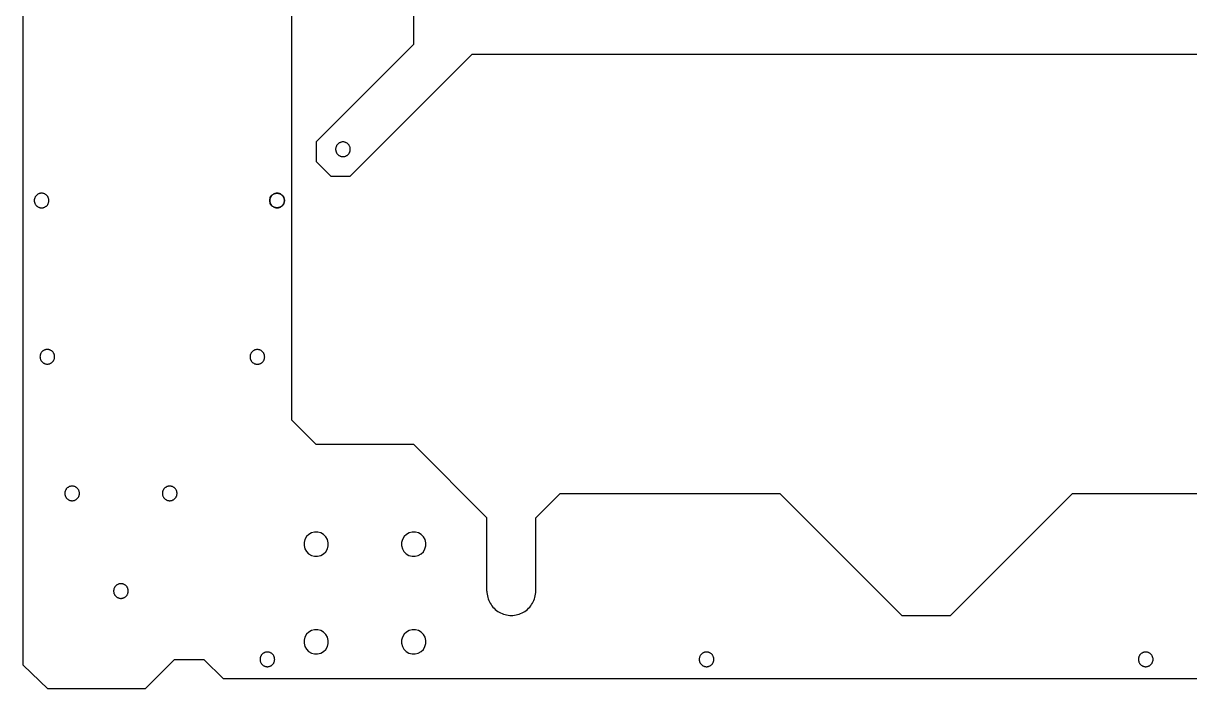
# Model space of a CAD drawing. Extents: x -207 to 207, y -207 to 207.
# Drawn here: x -206.8 to 60.4, y -206.8 to -54.4 of the extents above; entities that cross this region are included whole.
import ezdxf

# ---------------------------------------------------------------- set-up
doc = ezdxf.new("R2010")
doc.units = 0
doc.layers.get('0').update_dxf_attribs({"linetype": 'CONTINUOUS'})

msp = doc.modelspace()

# ---------------------------------------------------------------- linework, layer by layer
for p, q in [((-206.82, -201.44), (-206.82, 201.23)), ((-145.33, -145.33), (-145.33, 156.51)), ((-117.38, -59.25), (-117.38, -36.89)), ((-139.74, -81.61), (-117.38, -59.25)), ((-131.92, -89.43), (-103.97, -61.49)), ((-103.97, -61.49), (70.43, -61.49)), ((-139.74, -81.61), (-139.74, -86.08)), ((-135.18, -82.75), (-135.21, -82.85)), ((-135.14, -82.64), (-135.18, -82.75)), ((-135.1, -82.54), (-135.14, -82.64)), ((-135.05, -82.45), (-135.1, -82.54)), ((-134.99, -82.35), (-135.05, -82.45)), ((-134.92, -82.27), (-134.99, -82.35)), ((-134.85, -82.18), (-134.92, -82.27)), ((-134.78, -82.1), (-134.85, -82.18)), ((-134.7, -82.03), (-134.78, -82.1)), ((-134.61, -81.96), (-134.7, -82.03)), ((-134.52, -81.89), (-134.61, -81.96)), ((-134.43, -81.83), (-134.52, -81.89)), ((-134.33, -81.78), (-134.43, -81.83)), ((-134.23, -81.74), (-134.33, -81.78)), ((-134.13, -81.7), (-134.23, -81.74)), ((-134.03, -81.67), (-134.13, -81.7)), ((-133.92, -81.64), (-134.03, -81.67)), ((-133.81, -81.62), (-133.92, -81.64)), ((-133.7, -81.61), (-133.81, -81.62)), ((-133.59, -81.61), (-133.7, -81.61)), ((-133.48, -81.61), (-133.59, -81.61)), ((-133.37, -81.62), (-133.48, -81.61)), ((-133.27, -81.64), (-133.37, -81.62)), ((-133.16, -81.67), (-133.27, -81.64)), ((-133.05, -81.7), (-133.16, -81.67)), ((-132.95, -81.74), (-133.05, -81.7)), ((-132.85, -81.78), (-132.95, -81.74)), ((-132.75, -81.83), (-132.85, -81.78)), ((-132.66, -81.89), (-132.75, -81.83)), ((-132.57, -81.96), (-132.66, -81.89)), ((-132.49, -82.03), (-132.57, -81.96)), ((-132.41, -82.1), (-132.49, -82.03)), ((-132.33, -82.18), (-132.41, -82.1)), ((-132.26, -82.27), (-132.33, -82.18)), ((-132.2, -82.35), (-132.26, -82.27)), ((-132.14, -82.45), (-132.2, -82.35)), ((-132.09, -82.54), (-132.14, -82.45)), ((-132.04, -82.64), (-132.09, -82.54)), ((-132.01, -82.75), (-132.04, -82.64)), ((-131.97, -82.85), (-132.01, -82.75)), ((-135.26, -83.07), (-135.27, -83.18)), ((-135.27, -83.18), (-135.27, -83.29)), ((-135.27, -83.29), (-135.27, -83.4)), ((-135.27, -83.4), (-135.26, -83.51)), ((-135.24, -82.96), (-135.26, -83.07)), ((-135.26, -83.51), (-135.24, -83.61)), ((-135.21, -82.85), (-135.24, -82.96)), ((-135.24, -83.61), (-135.21, -83.72)), ((-135.21, -83.72), (-135.18, -83.83)), ((-135.18, -83.83), (-135.14, -83.93)), ((-135.14, -83.93), (-135.1, -84.03)), ((-135.1, -84.03), (-135.05, -84.12)), ((-135.05, -84.12), (-134.99, -84.22)), ((-134.99, -84.22), (-134.92, -84.31)), ((-134.92, -84.31), (-134.85, -84.39)), ((-134.85, -84.39), (-134.78, -84.47)), ((-134.78, -84.47), (-134.7, -84.55)), ((-134.7, -84.55), (-134.61, -84.62)), ((-134.61, -84.62), (-134.52, -84.68)), ((-134.52, -84.68), (-134.43, -84.74)), ((-134.43, -84.74), (-134.33, -84.79)), ((-134.33, -84.79), (-134.23, -84.84)), ((-134.23, -84.84), (-134.13, -84.87)), ((-134.13, -84.87), (-134.03, -84.91)), ((-134.03, -84.91), (-133.92, -84.93)), ((-133.92, -84.93), (-133.81, -84.95)), ((-133.81, -84.95), (-133.7, -84.96)), ((-133.7, -84.96), (-133.59, -84.96)), ((-133.59, -84.96), (-133.48, -84.96)), ((-133.48, -84.96), (-133.37, -84.95)), ((-133.37, -84.95), (-133.27, -84.93)), ((-133.27, -84.93), (-133.16, -84.91)), ((-133.16, -84.91), (-133.05, -84.87)), ((-133.05, -84.87), (-132.95, -84.84)), ((-132.95, -84.84), (-132.85, -84.79)), ((-132.85, -84.79), (-132.75, -84.74)), ((-132.75, -84.74), (-132.66, -84.68)), ((-132.66, -84.68), (-132.57, -84.62)), ((-132.57, -84.62), (-132.49, -84.55)), ((-132.49, -84.55), (-132.41, -84.47)), ((-132.41, -84.47), (-132.33, -84.39)), ((-132.33, -84.39), (-132.26, -84.31)), ((-132.26, -84.31), (-132.2, -84.22)), ((-132.2, -84.22), (-132.14, -84.12)), ((-132.14, -84.12), (-132.09, -84.03)), ((-132.09, -84.03), (-132.04, -83.93)), ((-132.04, -83.93), (-132.01, -83.83)), ((-132.01, -83.83), (-131.97, -83.72)), ((-131.95, -82.96), (-131.97, -82.85)), ((-131.97, -83.72), (-131.95, -83.61)), ((-131.93, -83.07), (-131.95, -82.96)), ((-131.95, -83.61), (-131.93, -83.51)), ((-131.92, -83.18), (-131.93, -83.07)), ((-131.93, -83.51), (-131.92, -83.4)), ((-131.92, -83.29), (-131.92, -83.18)), ((-131.92, -83.4), (-131.92, -83.29)), ((-139.74, -86.08), (-136.39, -89.43)), ((-136.39, -89.43), (-131.92, -89.43)), ((-203.28, -93.48), (-203.38, -93.52)), ((-203.18, -93.44), (-203.28, -93.48)), ((-203.07, -93.4), (-203.18, -93.44)), ((-202.96, -93.38), (-203.07, -93.4)), ((-202.86, -93.36), (-202.96, -93.38)), ((-202.75, -93.35), (-202.86, -93.36)), ((-202.64, -93.35), (-202.75, -93.35)), ((-202.53, -93.35), (-202.64, -93.35)), ((-202.42, -93.36), (-202.53, -93.35)), ((-202.31, -93.38), (-202.42, -93.36)), ((-202.2, -93.4), (-202.31, -93.38)), ((-202.1, -93.44), (-202.2, -93.4)), ((-202, -93.48), (-202.1, -93.44)), ((-201.9, -93.52), (-202, -93.48)), ((-149.33, -93.48), (-149.43, -93.52)), ((-149.22, -93.44), (-149.33, -93.48)), ((-149.12, -93.4), (-149.22, -93.44)), ((-149.01, -93.38), (-149.12, -93.4)), ((-148.9, -93.36), (-149.01, -93.38)), ((-148.8, -93.35), (-148.9, -93.36)), ((-148.69, -93.35), (-148.8, -93.35)), ((-148.58, -93.35), (-148.69, -93.35)), ((-148.47, -93.36), (-148.58, -93.35)), ((-148.36, -93.38), (-148.47, -93.36)), ((-148.25, -93.4), (-148.36, -93.38)), ((-148.15, -93.44), (-148.25, -93.4)), ((-148.04, -93.48), (-148.15, -93.44)), ((-147.94, -93.52), (-148.04, -93.48)), ((-204.3, -94.81), (-204.31, -94.91)), ((-204.31, -94.91), (-204.31, -95.02)), ((-204.31, -95.02), (-204.31, -95.13)), ((-204.31, -95.13), (-204.3, -95.24)), ((-204.28, -94.7), (-204.3, -94.81)), ((-204.3, -95.24), (-204.28, -95.35)), ((-204.26, -94.59), (-204.28, -94.7)), ((-204.28, -95.35), (-204.26, -95.46)), ((-204.22, -94.49), (-204.26, -94.59)), ((-204.26, -95.46), (-204.22, -95.56)), ((-204.19, -94.38), (-204.22, -94.49)), ((-204.22, -95.56), (-204.19, -95.67)), ((-204.14, -94.28), (-204.19, -94.38)), ((-204.19, -95.67), (-204.14, -95.77)), ((-204.09, -94.19), (-204.14, -94.28)), ((-204.14, -95.77), (-204.09, -95.86)), ((-204.03, -94.09), (-204.09, -94.19)), ((-204.09, -95.86), (-204.03, -95.96)), ((-203.97, -94), (-204.03, -94.09)), ((-204.03, -95.96), (-203.97, -96.05)), ((-203.9, -93.92), (-203.97, -94)), ((-203.97, -96.05), (-203.9, -96.13)), ((-203.82, -93.84), (-203.9, -93.92)), ((-203.9, -96.13), (-203.82, -96.21)), ((-203.74, -93.76), (-203.82, -93.84)), ((-203.66, -93.69), (-203.74, -93.76)), ((-203.57, -93.63), (-203.66, -93.69)), ((-203.48, -93.57), (-203.57, -93.63)), ((-203.38, -93.52), (-203.48, -93.57)), ((-201.8, -93.57), (-201.9, -93.52)), ((-201.71, -93.63), (-201.8, -93.57)), ((-201.62, -93.69), (-201.71, -93.63)), ((-201.53, -93.76), (-201.62, -93.69)), ((-201.45, -93.84), (-201.53, -93.76)), ((-201.38, -93.92), (-201.45, -93.84)), ((-201.45, -96.21), (-201.38, -96.13)), ((-201.31, -94), (-201.38, -93.92)), ((-201.38, -96.13), (-201.31, -96.05)), ((-201.24, -94.09), (-201.31, -94)), ((-201.31, -96.05), (-201.24, -95.96)), ((-201.18, -94.19), (-201.24, -94.09)), ((-201.24, -95.96), (-201.18, -95.86)), ((-201.13, -94.28), (-201.18, -94.19)), ((-201.18, -95.86), (-201.13, -95.77)), ((-201.09, -94.38), (-201.13, -94.28)), ((-201.13, -95.77), (-201.09, -95.67)), ((-201.05, -94.49), (-201.09, -94.38)), ((-201.09, -95.67), (-201.05, -95.56)), ((-201.02, -94.59), (-201.05, -94.49)), ((-201.05, -95.56), (-201.02, -95.46)), ((-200.99, -94.7), (-201.02, -94.59)), ((-201.02, -95.46), (-200.99, -95.35)), ((-200.97, -94.81), (-200.99, -94.7)), ((-200.99, -95.35), (-200.97, -95.24)), ((-200.96, -94.91), (-200.97, -94.81)), ((-200.97, -95.24), (-200.96, -95.13)), ((-200.96, -95.02), (-200.96, -94.91)), ((-200.96, -95.13), (-200.96, -95.02)), ((-150.35, -94.81), (-150.36, -94.91)), ((-150.36, -94.91), (-150.36, -95.02)), ((-150.36, -95.02), (-150.36, -95.13)), ((-150.36, -95.13), (-150.35, -95.24)), ((-150.33, -94.7), (-150.35, -94.81)), ((-150.35, -95.24), (-150.33, -95.35)), ((-150.31, -94.59), (-150.33, -94.7)), ((-150.33, -95.35), (-150.31, -95.46)), ((-150.27, -94.49), (-150.31, -94.59)), ((-150.31, -95.46), (-150.27, -95.56)), ((-150.23, -94.38), (-150.27, -94.49)), ((-150.27, -95.56), (-150.23, -95.67)), ((-150.19, -94.28), (-150.23, -94.38)), ((-150.23, -95.67), (-150.19, -95.77)), ((-150.14, -94.19), (-150.19, -94.28)), ((-150.19, -95.77), (-150.14, -95.86)), ((-150.08, -94.09), (-150.14, -94.19)), ((-150.14, -95.86), (-150.08, -95.96)), ((-150.02, -94), (-150.08, -94.09)), ((-150.08, -95.96), (-150.02, -96.05)), ((-149.95, -93.92), (-150.02, -94)), ((-150.02, -96.05), (-149.95, -96.13)), ((-149.87, -93.84), (-149.95, -93.92)), ((-149.95, -96.13), (-149.87, -96.21)), ((-149.79, -93.76), (-149.87, -93.84)), ((-149.71, -93.69), (-149.79, -93.76)), ((-149.62, -93.63), (-149.71, -93.69)), ((-149.52, -93.57), (-149.62, -93.63)), ((-149.43, -93.52), (-149.52, -93.57)), ((-147.85, -93.57), (-147.94, -93.52)), ((-147.75, -93.63), (-147.85, -93.57)), ((-147.66, -93.69), (-147.75, -93.63)), ((-147.58, -93.76), (-147.66, -93.69)), ((-147.5, -93.84), (-147.58, -93.76)), ((-147.42, -93.92), (-147.5, -93.84)), ((-147.5, -96.21), (-147.42, -96.13)), ((-147.35, -94), (-147.42, -93.92)), ((-147.42, -96.13), (-147.35, -96.05)), ((-147.29, -94.09), (-147.35, -94)), ((-147.35, -96.05), (-147.29, -95.96)), ((-147.23, -94.19), (-147.29, -94.09)), ((-147.29, -95.96), (-147.23, -95.86)), ((-147.18, -94.28), (-147.23, -94.19)), ((-147.23, -95.86), (-147.18, -95.77)), ((-147.14, -94.38), (-147.18, -94.28)), ((-147.18, -95.77), (-147.14, -95.67)), ((-147.1, -94.49), (-147.14, -94.38)), ((-147.14, -95.67), (-147.1, -95.56)), ((-147.07, -94.59), (-147.1, -94.49)), ((-147.1, -95.56), (-147.07, -95.46)), ((-147.04, -94.7), (-147.07, -94.59)), ((-147.07, -95.46), (-147.04, -95.35)), ((-147.02, -94.81), (-147.04, -94.7)), ((-147.04, -95.35), (-147.02, -95.24)), ((-147.01, -94.91), (-147.02, -94.81)), ((-147.02, -95.24), (-147.01, -95.13)), ((-147.01, -95.02), (-147.01, -94.91)), ((-147.01, -95.13), (-147.01, -95.02)), ((-203.82, -96.21), (-203.74, -96.29)), ((-203.74, -96.29), (-203.66, -96.35)), ((-203.66, -96.35), (-203.57, -96.42)), ((-203.57, -96.42), (-203.48, -96.48)), ((-203.48, -96.48), (-203.38, -96.53)), ((-203.38, -96.53), (-203.28, -96.57)), ((-203.28, -96.57), (-203.18, -96.61)), ((-203.18, -96.61), (-203.07, -96.64)), ((-203.07, -96.64), (-202.96, -96.67)), ((-202.96, -96.67), (-202.86, -96.69)), ((-202.86, -96.69), (-202.75, -96.7)), ((-202.75, -96.7), (-202.64, -96.7)), ((-202.64, -96.7), (-202.53, -96.7)), ((-202.53, -96.7), (-202.42, -96.69)), ((-202.42, -96.69), (-202.31, -96.67)), ((-202.31, -96.67), (-202.2, -96.64)), ((-202.2, -96.64), (-202.1, -96.61)), ((-202.1, -96.61), (-202, -96.57)), ((-202, -96.57), (-201.9, -96.53)), ((-201.9, -96.53), (-201.8, -96.48)), ((-201.8, -96.48), (-201.71, -96.42)), ((-201.71, -96.42), (-201.62, -96.35)), ((-201.62, -96.35), (-201.53, -96.29)), ((-201.53, -96.29), (-201.45, -96.21)), ((-149.87, -96.21), (-149.79, -96.29)), ((-149.79, -96.29), (-149.71, -96.35)), ((-149.71, -96.35), (-149.62, -96.42)), ((-149.62, -96.42), (-149.52, -96.48)), ((-149.52, -96.48), (-149.43, -96.53)), ((-149.43, -96.53), (-149.33, -96.57)), ((-149.33, -96.57), (-149.22, -96.61)), ((-149.22, -96.61), (-149.12, -96.64)), ((-149.12, -96.64), (-149.01, -96.67)), ((-149.01, -96.67), (-148.9, -96.69)), ((-148.9, -96.69), (-148.8, -96.7)), ((-148.8, -96.7), (-148.69, -96.7)), ((-148.69, -96.7), (-148.58, -96.7)), ((-148.58, -96.7), (-148.47, -96.69)), ((-148.47, -96.69), (-148.36, -96.67)), ((-148.36, -96.67), (-148.25, -96.64)), ((-148.25, -96.64), (-148.15, -96.61)), ((-148.15, -96.61), (-148.04, -96.57)), ((-148.04, -96.57), (-147.94, -96.53)), ((-147.94, -96.53), (-147.85, -96.48)), ((-147.85, -96.48), (-147.75, -96.42)), ((-147.75, -96.42), (-147.66, -96.35)), ((-147.66, -96.35), (-147.58, -96.29)), ((-147.58, -96.29), (-147.5, -96.21)), ((-202.99, -130.7), (-203, -130.81)), ((-203, -130.81), (-202.99, -130.92)), ((-202.98, -130.59), (-202.99, -130.7)), ((-202.99, -130.92), (-202.98, -131.03)), ((-202.97, -130.48), (-202.98, -130.59)), ((-202.94, -130.37), (-202.97, -130.48)), ((-202.91, -130.27), (-202.94, -130.37)), ((-202.87, -130.17), (-202.91, -130.27)), ((-202.83, -130.07), (-202.87, -130.17)), ((-202.77, -129.97), (-202.83, -130.07)), ((-202.72, -129.88), (-202.77, -129.97)), ((-202.65, -129.79), (-202.72, -129.88)), ((-202.58, -129.7), (-202.65, -129.79)), ((-202.51, -129.62), (-202.58, -129.7)), ((-202.43, -129.55), (-202.51, -129.62)), ((-202.34, -129.48), (-202.43, -129.55)), ((-202.25, -129.41), (-202.34, -129.48)), ((-202.16, -129.36), (-202.25, -129.41)), ((-202.06, -129.3), (-202.16, -129.36)), ((-201.96, -129.26), (-202.06, -129.3)), ((-201.86, -129.22), (-201.96, -129.26)), ((-201.76, -129.19), (-201.86, -129.22)), ((-201.65, -129.16), (-201.76, -129.19)), ((-201.54, -129.15), (-201.65, -129.16)), ((-201.43, -129.13), (-201.54, -129.15)), ((-201.32, -129.13), (-201.43, -129.13)), ((-201.21, -129.13), (-201.32, -129.13)), ((-201.1, -129.15), (-201.21, -129.13)), ((-200.99, -129.16), (-201.1, -129.15)), ((-200.89, -129.19), (-200.99, -129.16)), ((-200.78, -129.22), (-200.89, -129.19)), ((-200.68, -129.26), (-200.78, -129.22)), ((-200.58, -129.3), (-200.68, -129.26)), ((-200.48, -129.36), (-200.58, -129.3)), ((-200.39, -129.41), (-200.48, -129.36)), ((-200.3, -129.48), (-200.39, -129.41)), ((-200.22, -129.55), (-200.3, -129.48)), ((-200.14, -129.62), (-200.22, -129.55)), ((-200.06, -129.7), (-200.14, -129.62)), ((-199.99, -129.79), (-200.06, -129.7)), ((-199.93, -129.88), (-199.99, -129.79)), ((-199.87, -129.97), (-199.93, -129.88)), ((-199.82, -130.07), (-199.87, -129.97)), ((-199.77, -130.17), (-199.82, -130.07)), ((-199.73, -130.27), (-199.77, -130.17)), ((-199.7, -130.37), (-199.73, -130.27)), ((-199.68, -130.48), (-199.7, -130.37)), ((-199.66, -130.59), (-199.68, -130.48)), ((-199.65, -130.7), (-199.66, -130.59)), ((-199.66, -131.03), (-199.65, -130.92)), ((-199.64, -130.81), (-199.65, -130.7)), ((-199.65, -130.92), (-199.64, -130.81)), ((-154.88, -130.73), (-154.89, -130.84)), ((-154.89, -130.84), (-154.88, -130.95)), ((-154.87, -130.62), (-154.88, -130.73)), ((-154.86, -130.51), (-154.87, -130.62)), ((-154.83, -130.4), (-154.86, -130.51)), ((-154.8, -130.3), (-154.83, -130.4)), ((-154.76, -130.2), (-154.8, -130.3)), ((-154.72, -130.1), (-154.76, -130.2)), ((-154.66, -130), (-154.72, -130.1)), ((-154.61, -129.91), (-154.66, -130)), ((-154.54, -129.82), (-154.61, -129.91)), ((-154.47, -129.73), (-154.54, -129.82)), ((-154.4, -129.65), (-154.47, -129.73)), ((-154.32, -129.58), (-154.4, -129.65)), ((-154.23, -129.51), (-154.32, -129.58)), ((-154.14, -129.44), (-154.23, -129.51)), ((-154.05, -129.38), (-154.14, -129.44)), ((-153.95, -129.33), (-154.05, -129.38)), ((-153.85, -129.29), (-153.95, -129.33)), ((-153.75, -129.25), (-153.85, -129.29)), ((-153.65, -129.22), (-153.75, -129.25)), ((-153.54, -129.19), (-153.65, -129.22)), ((-153.43, -129.17), (-153.54, -129.19)), ((-153.32, -129.16), (-153.43, -129.17)), ((-153.21, -129.16), (-153.32, -129.16)), ((-153.1, -129.16), (-153.21, -129.16)), ((-152.99, -129.17), (-153.1, -129.16)), ((-152.88, -129.19), (-152.99, -129.17)), ((-152.78, -129.22), (-152.88, -129.19)), ((-152.67, -129.25), (-152.78, -129.22)), ((-152.57, -129.29), (-152.67, -129.25)), ((-152.47, -129.33), (-152.57, -129.29)), ((-152.37, -129.38), (-152.47, -129.33)), ((-152.28, -129.44), (-152.37, -129.38)), ((-152.19, -129.51), (-152.28, -129.44)), ((-152.11, -129.58), (-152.19, -129.51)), ((-152.03, -129.65), (-152.11, -129.58)), ((-151.95, -129.73), (-152.03, -129.65)), ((-151.88, -129.82), (-151.95, -129.73)), ((-151.82, -129.91), (-151.88, -129.82)), ((-151.76, -130), (-151.82, -129.91)), ((-151.71, -130.1), (-151.76, -130)), ((-151.66, -130.2), (-151.71, -130.1)), ((-151.62, -130.3), (-151.66, -130.2)), ((-151.59, -130.4), (-151.62, -130.3)), ((-151.57, -130.51), (-151.59, -130.4)), ((-151.55, -130.62), (-151.57, -130.51)), ((-151.54, -130.73), (-151.55, -130.62)), ((-151.53, -130.84), (-151.54, -130.73)), ((-151.54, -130.95), (-151.53, -130.84)), ((-202.98, -131.03), (-202.97, -131.13)), ((-202.97, -131.13), (-202.94, -131.24)), ((-202.94, -131.24), (-202.91, -131.35)), ((-202.91, -131.35), (-202.87, -131.45)), ((-202.87, -131.45), (-202.83, -131.55)), ((-202.83, -131.55), (-202.77, -131.65)), ((-202.77, -131.65), (-202.72, -131.74)), ((-202.72, -131.74), (-202.65, -131.83)), ((-202.65, -131.83), (-202.58, -131.91)), ((-202.58, -131.91), (-202.51, -131.99)), ((-202.51, -131.99), (-202.43, -132.07)), ((-202.43, -132.07), (-202.34, -132.14)), ((-202.34, -132.14), (-202.25, -132.2)), ((-202.25, -132.2), (-202.16, -132.26)), ((-202.16, -132.26), (-202.06, -132.31)), ((-202.06, -132.31), (-201.96, -132.36)), ((-201.96, -132.36), (-201.86, -132.4)), ((-201.86, -132.4), (-201.76, -132.43)), ((-201.76, -132.43), (-201.65, -132.45)), ((-201.65, -132.45), (-201.54, -132.47)), ((-201.54, -132.47), (-201.43, -132.48)), ((-201.43, -132.48), (-201.32, -132.48)), ((-201.32, -132.48), (-201.21, -132.48)), ((-201.21, -132.48), (-201.1, -132.47)), ((-201.1, -132.47), (-200.99, -132.45)), ((-200.99, -132.45), (-200.89, -132.43)), ((-200.89, -132.43), (-200.78, -132.4)), ((-200.78, -132.4), (-200.68, -132.36)), ((-200.68, -132.36), (-200.58, -132.31)), ((-200.58, -132.31), (-200.48, -132.26)), ((-200.48, -132.26), (-200.39, -132.2)), ((-200.39, -132.2), (-200.3, -132.14)), ((-200.3, -132.14), (-200.22, -132.07)), ((-200.22, -132.07), (-200.14, -131.99)), ((-200.14, -131.99), (-200.06, -131.91)), ((-200.06, -131.91), (-199.99, -131.83)), ((-199.99, -131.83), (-199.93, -131.74)), ((-199.93, -131.74), (-199.87, -131.65)), ((-199.87, -131.65), (-199.82, -131.55)), ((-199.82, -131.55), (-199.77, -131.45)), ((-199.77, -131.45), (-199.73, -131.35)), ((-199.73, -131.35), (-199.7, -131.24)), ((-199.7, -131.24), (-199.68, -131.13)), ((-199.68, -131.13), (-199.66, -131.03)), ((-154.88, -130.95), (-154.87, -131.06)), ((-154.87, -131.06), (-154.86, -131.16)), ((-154.86, -131.16), (-154.83, -131.27)), ((-154.83, -131.27), (-154.8, -131.38)), ((-154.8, -131.38), (-154.76, -131.48)), ((-154.76, -131.48), (-154.72, -131.58)), ((-154.72, -131.58), (-154.66, -131.68)), ((-154.66, -131.68), (-154.61, -131.77)), ((-154.61, -131.77), (-154.54, -131.86)), ((-154.54, -131.86), (-154.47, -131.94)), ((-154.47, -131.94), (-154.4, -132.02)), ((-154.4, -132.02), (-154.32, -132.1)), ((-154.32, -132.1), (-154.23, -132.17)), ((-154.23, -132.17), (-154.14, -132.23)), ((-154.14, -132.23), (-154.05, -132.29)), ((-154.05, -132.29), (-153.95, -132.34)), ((-153.95, -132.34), (-153.85, -132.39)), ((-153.85, -132.39), (-153.75, -132.43)), ((-153.75, -132.43), (-153.65, -132.46)), ((-153.65, -132.46), (-153.54, -132.48)), ((-153.54, -132.48), (-153.43, -132.5)), ((-153.43, -132.5), (-153.32, -132.51)), ((-153.32, -132.51), (-153.21, -132.51)), ((-153.21, -132.51), (-153.1, -132.51)), ((-153.1, -132.51), (-152.99, -132.5)), ((-152.99, -132.5), (-152.88, -132.48)), ((-152.88, -132.48), (-152.78, -132.46)), ((-152.78, -132.46), (-152.67, -132.43)), ((-152.67, -132.43), (-152.57, -132.39)), ((-152.57, -132.39), (-152.47, -132.34)), ((-152.47, -132.34), (-152.37, -132.29)), ((-152.37, -132.29), (-152.28, -132.23)), ((-152.28, -132.23), (-152.19, -132.17)), ((-152.19, -132.17), (-152.11, -132.1)), ((-152.11, -132.1), (-152.03, -132.02)), ((-152.03, -132.02), (-151.95, -131.94)), ((-151.95, -131.94), (-151.88, -131.86)), ((-151.88, -131.86), (-151.82, -131.77)), ((-151.82, -131.77), (-151.76, -131.68)), ((-151.76, -131.68), (-151.71, -131.58)), ((-151.71, -131.58), (-151.66, -131.48)), ((-151.66, -131.48), (-151.62, -131.38)), ((-151.62, -131.38), (-151.59, -131.27)), ((-151.59, -131.27), (-151.57, -131.16)), ((-151.57, -131.16), (-151.55, -131.06)), ((-151.55, -131.06), (-151.54, -130.95)), ((-139.74, -150.92), (-145.33, -145.33)), ((-117.38, -150.92), (-139.74, -150.92)), ((-100.61, -167.69), (-117.38, -150.92)), ((-197.31, -161.99), (-197.32, -162.1)), ((-197.32, -162.1), (-197.31, -162.21)), ((-197.3, -161.88), (-197.31, -161.99)), ((-197.31, -162.21), (-197.3, -162.32)), ((-197.28, -161.77), (-197.3, -161.88)), ((-197.3, -162.32), (-197.28, -162.43)), ((-197.26, -161.67), (-197.28, -161.77)), ((-197.28, -162.43), (-197.26, -162.53)), ((-197.23, -161.56), (-197.26, -161.67)), ((-197.26, -162.53), (-197.23, -162.64)), ((-197.19, -161.46), (-197.23, -161.56)), ((-197.23, -162.64), (-197.19, -162.74)), ((-197.14, -161.36), (-197.19, -161.46)), ((-197.19, -162.74), (-197.14, -162.84)), ((-197.09, -161.26), (-197.14, -161.36)), ((-197.14, -162.84), (-197.09, -162.94)), ((-197.03, -161.17), (-197.09, -161.26)), ((-197.09, -162.94), (-197.03, -163.03)), ((-196.97, -161.08), (-197.03, -161.17)), ((-196.9, -160.99), (-196.97, -161.08)), ((-196.82, -160.91), (-196.9, -160.99)), ((-196.74, -160.84), (-196.82, -160.91)), ((-196.66, -160.77), (-196.74, -160.84)), ((-196.57, -160.71), (-196.66, -160.77)), ((-196.48, -160.65), (-196.57, -160.71)), ((-196.38, -160.6), (-196.48, -160.65)), ((-196.28, -160.55), (-196.38, -160.6)), ((-196.18, -160.51), (-196.28, -160.55)), ((-196.07, -160.48), (-196.18, -160.51)), ((-195.97, -160.46), (-196.07, -160.48)), ((-195.86, -160.44), (-195.97, -160.46)), ((-195.75, -160.43), (-195.86, -160.44)), ((-195.64, -160.42), (-195.75, -160.43)), ((-195.53, -160.43), (-195.64, -160.42)), ((-195.42, -160.44), (-195.53, -160.43)), ((-195.31, -160.46), (-195.42, -160.44)), ((-195.2, -160.48), (-195.31, -160.46)), ((-195.1, -160.51), (-195.2, -160.48)), ((-195, -160.55), (-195.1, -160.51)), ((-194.9, -160.6), (-195, -160.55)), ((-194.8, -160.65), (-194.9, -160.6)), ((-194.71, -160.71), (-194.8, -160.65)), ((-194.62, -160.77), (-194.71, -160.71)), ((-194.53, -160.84), (-194.62, -160.77)), ((-194.45, -160.91), (-194.53, -160.84)), ((-194.38, -160.99), (-194.45, -160.91)), ((-194.31, -161.08), (-194.38, -160.99)), ((-194.24, -161.17), (-194.31, -161.08)), ((-194.19, -161.26), (-194.24, -161.17)), ((-194.24, -163.03), (-194.19, -162.94)), ((-194.13, -161.36), (-194.19, -161.26)), ((-194.19, -162.94), (-194.13, -162.84)), ((-194.09, -161.46), (-194.13, -161.36)), ((-194.13, -162.84), (-194.09, -162.74)), ((-194.05, -161.56), (-194.09, -161.46)), ((-194.09, -162.74), (-194.05, -162.64)), ((-194.02, -161.67), (-194.05, -161.56)), ((-194.05, -162.64), (-194.02, -162.53)), ((-193.99, -161.77), (-194.02, -161.67)), ((-194.02, -162.53), (-193.99, -162.43)), ((-193.98, -161.88), (-193.99, -161.77)), ((-193.99, -162.43), (-193.98, -162.32)), ((-193.97, -161.99), (-193.98, -161.88)), ((-193.98, -162.32), (-193.97, -162.21)), ((-193.96, -162.1), (-193.97, -161.99)), ((-193.97, -162.21), (-193.96, -162.1)), ((-174.95, -161.99), (-174.96, -162.1)), ((-174.96, -162.1), (-174.95, -162.21)), ((-174.94, -161.88), (-174.95, -161.99)), ((-174.95, -162.21), (-174.94, -162.32)), ((-174.92, -161.77), (-174.94, -161.88)), ((-174.94, -162.32), (-174.92, -162.43)), ((-174.9, -161.67), (-174.92, -161.77)), ((-174.92, -162.43), (-174.9, -162.53)), ((-174.87, -161.56), (-174.9, -161.67)), ((-174.9, -162.53), (-174.87, -162.64)), ((-174.83, -161.46), (-174.87, -161.56)), ((-174.87, -162.64), (-174.83, -162.74)), ((-174.78, -161.36), (-174.83, -161.46)), ((-174.83, -162.74), (-174.78, -162.84)), ((-174.73, -161.26), (-174.78, -161.36)), ((-174.78, -162.84), (-174.73, -162.94)), ((-174.67, -161.17), (-174.73, -161.26)), ((-174.73, -162.94), (-174.67, -163.03)), ((-174.61, -161.08), (-174.67, -161.17)), ((-174.54, -160.99), (-174.61, -161.08)), ((-174.47, -160.91), (-174.54, -160.99)), ((-174.39, -160.84), (-174.47, -160.91)), ((-174.3, -160.77), (-174.39, -160.84)), ((-174.21, -160.71), (-174.3, -160.77)), ((-174.12, -160.65), (-174.21, -160.71)), ((-174.02, -160.6), (-174.12, -160.65)), ((-173.92, -160.55), (-174.02, -160.6)), ((-173.82, -160.51), (-173.92, -160.55)), ((-173.71, -160.48), (-173.82, -160.51)), ((-173.61, -160.46), (-173.71, -160.48)), ((-173.5, -160.44), (-173.61, -160.46)), ((-173.39, -160.43), (-173.5, -160.44)), ((-173.28, -160.42), (-173.39, -160.43)), ((-173.17, -160.43), (-173.28, -160.42)), ((-173.06, -160.44), (-173.17, -160.43)), ((-172.95, -160.46), (-173.06, -160.44)), ((-172.85, -160.48), (-172.95, -160.46)), ((-172.74, -160.51), (-172.85, -160.48)), ((-172.64, -160.55), (-172.74, -160.51)), ((-172.54, -160.6), (-172.64, -160.55)), ((-172.44, -160.65), (-172.54, -160.6)), ((-172.35, -160.71), (-172.44, -160.65)), ((-172.26, -160.77), (-172.35, -160.71)), ((-172.17, -160.84), (-172.26, -160.77)), ((-172.09, -160.91), (-172.17, -160.84)), ((-172.02, -160.99), (-172.09, -160.91)), ((-171.95, -161.08), (-172.02, -160.99)), ((-171.89, -161.17), (-171.95, -161.08)), ((-171.83, -161.26), (-171.89, -161.17)), ((-171.89, -163.03), (-171.83, -162.94)), ((-171.78, -161.36), (-171.83, -161.26)), ((-171.83, -162.94), (-171.78, -162.84)), ((-171.73, -161.46), (-171.78, -161.36)), ((-171.78, -162.84), (-171.73, -162.74)), ((-171.69, -161.56), (-171.73, -161.46)), ((-171.73, -162.74), (-171.69, -162.64)), ((-171.66, -161.67), (-171.69, -161.56)), ((-171.69, -162.64), (-171.66, -162.53)), ((-171.64, -161.77), (-171.66, -161.67)), ((-171.66, -162.53), (-171.64, -162.43)), ((-171.62, -161.88), (-171.64, -161.77)), ((-171.64, -162.43), (-171.62, -162.32)), ((-171.61, -161.99), (-171.62, -161.88)), ((-171.62, -162.32), (-171.61, -162.21)), ((-171.6, -162.1), (-171.61, -161.99)), ((-171.61, -162.21), (-171.6, -162.1)), ((-89.43, -167.69), (-83.85, -162.1)), ((-83.85, -162.1), (-33.54, -162.1)), ((-5.59, -190.05), (-33.54, -162.1)), ((5.59, -190.05), (33.54, -162.1)), ((33.54, -162.1), (83.85, -162.1)), ((-197.03, -163.03), (-196.97, -163.12)), ((-196.97, -163.12), (-196.9, -163.21)), ((-196.9, -163.21), (-196.82, -163.29)), ((-196.82, -163.29), (-196.74, -163.36)), ((-196.74, -163.36), (-196.66, -163.43)), ((-196.66, -163.43), (-196.57, -163.49)), ((-196.57, -163.49), (-196.48, -163.55)), ((-196.48, -163.55), (-196.38, -163.6)), ((-196.38, -163.6), (-196.28, -163.65)), ((-196.28, -163.65), (-196.18, -163.69)), ((-196.18, -163.69), (-196.07, -163.72)), ((-196.07, -163.72), (-195.97, -163.75)), ((-195.97, -163.75), (-195.86, -163.76)), ((-195.86, -163.76), (-195.75, -163.77)), ((-195.75, -163.77), (-195.64, -163.78)), ((-195.64, -163.78), (-195.53, -163.77)), ((-195.53, -163.77), (-195.42, -163.76)), ((-195.42, -163.76), (-195.31, -163.75)), ((-195.31, -163.75), (-195.2, -163.72)), ((-195.2, -163.72), (-195.1, -163.69)), ((-195.1, -163.69), (-195, -163.65)), ((-195, -163.65), (-194.9, -163.6)), ((-194.9, -163.6), (-194.8, -163.55)), ((-194.8, -163.55), (-194.71, -163.49)), ((-194.71, -163.49), (-194.62, -163.43)), ((-194.62, -163.43), (-194.53, -163.36)), ((-194.53, -163.36), (-194.45, -163.29)), ((-194.45, -163.29), (-194.38, -163.21)), ((-194.38, -163.21), (-194.31, -163.12)), ((-194.31, -163.12), (-194.24, -163.03)), ((-174.67, -163.03), (-174.61, -163.12)), ((-174.61, -163.12), (-174.54, -163.21)), ((-174.54, -163.21), (-174.47, -163.29)), ((-174.47, -163.29), (-174.39, -163.36)), ((-174.39, -163.36), (-174.3, -163.43)), ((-174.3, -163.43), (-174.21, -163.49)), ((-174.21, -163.49), (-174.12, -163.55)), ((-174.12, -163.55), (-174.02, -163.6)), ((-174.02, -163.6), (-173.92, -163.65)), ((-173.92, -163.65), (-173.82, -163.69)), ((-173.82, -163.69), (-173.71, -163.72)), ((-173.71, -163.72), (-173.61, -163.75)), ((-173.61, -163.75), (-173.5, -163.76)), ((-173.5, -163.76), (-173.39, -163.77)), ((-173.39, -163.77), (-173.28, -163.78)), ((-173.28, -163.78), (-173.17, -163.77)), ((-173.17, -163.77), (-173.06, -163.76)), ((-173.06, -163.76), (-172.95, -163.75)), ((-172.95, -163.75), (-172.85, -163.72)), ((-172.85, -163.72), (-172.74, -163.69)), ((-172.74, -163.69), (-172.64, -163.65)), ((-172.64, -163.65), (-172.54, -163.6)), ((-172.54, -163.6), (-172.44, -163.55)), ((-172.44, -163.55), (-172.35, -163.49)), ((-172.35, -163.49), (-172.26, -163.43)), ((-172.26, -163.43), (-172.17, -163.36)), ((-172.17, -163.36), (-172.09, -163.29)), ((-172.09, -163.29), (-172.02, -163.21)), ((-172.02, -163.21), (-171.95, -163.12)), ((-171.95, -163.12), (-171.89, -163.03)), ((-100.61, -184.46), (-100.61, -167.69)), ((-89.43, -184.46), (-89.43, -167.69)), ((-140.08, -170.95), (-140.78, -171.13)), ((-139.35, -170.96), (-140.08, -170.95)), ((-138.64, -171.16), (-139.35, -170.96)), ((-117.72, -170.95), (-118.42, -171.13)), ((-116.99, -170.96), (-117.72, -170.95)), ((-116.29, -171.16), (-116.99, -170.96)), ((-142.51, -173.33), (-142.52, -174.06)), ((-142.31, -172.63), (-142.51, -173.33)), ((-141.94, -172), (-142.31, -172.63)), ((-141.42, -171.49), (-141.94, -172)), ((-140.78, -171.13), (-141.42, -171.49)), ((-138.02, -171.53), (-138.64, -171.16)), ((-137.51, -172.05), (-138.02, -171.53)), ((-137.15, -172.69), (-137.51, -172.05)), ((-136.97, -173.39), (-137.15, -172.69)), ((-136.98, -174.12), (-136.97, -173.39)), ((-120.15, -173.33), (-120.16, -174.06)), ((-119.95, -172.63), (-120.15, -173.33)), ((-119.58, -172), (-119.95, -172.63)), ((-119.06, -171.49), (-119.58, -172)), ((-118.42, -171.13), (-119.06, -171.49)), ((-115.66, -171.53), (-116.29, -171.16)), ((-115.15, -172.05), (-115.66, -171.53)), ((-114.79, -172.69), (-115.15, -172.05)), ((-114.61, -173.39), (-114.79, -172.69)), ((-114.62, -174.12), (-114.61, -173.39)), ((-142.52, -174.06), (-142.34, -174.77)), ((-142.34, -174.77), (-141.98, -175.4)), ((-141.98, -175.4), (-141.47, -175.93)), ((-141.47, -175.93), (-140.84, -176.3)), ((-140.84, -176.3), (-140.14, -176.49)), ((-139.41, -176.5), (-138.7, -176.32)), ((-138.7, -176.32), (-138.07, -175.96)), ((-138.07, -175.96), (-137.54, -175.45)), ((-137.54, -175.45), (-137.17, -174.83)), ((-137.17, -174.83), (-136.98, -174.12)), ((-120.16, -174.06), (-119.98, -174.77)), ((-119.98, -174.77), (-119.62, -175.4)), ((-119.62, -175.4), (-119.11, -175.93)), ((-119.11, -175.93), (-118.48, -176.3)), ((-118.48, -176.3), (-117.78, -176.49)), ((-117.05, -176.5), (-116.34, -176.32)), ((-116.34, -176.32), (-115.71, -175.96)), ((-115.71, -175.96), (-115.18, -175.45)), ((-115.18, -175.45), (-114.81, -174.83)), ((-114.81, -174.83), (-114.62, -174.12)), ((-140.14, -176.49), (-139.41, -176.5)), ((-117.78, -176.49), (-117.05, -176.5)), ((-186.13, -184.35), (-186.14, -184.46)), ((-186.12, -184.24), (-186.13, -184.35)), ((-186.1, -184.13), (-186.12, -184.24)), ((-186.08, -184.03), (-186.1, -184.13)), ((-186.05, -183.92), (-186.08, -184.03)), ((-186.01, -183.82), (-186.05, -183.92)), ((-185.96, -183.72), (-186.01, -183.82)), ((-185.91, -183.62), (-185.96, -183.72)), ((-185.85, -183.53), (-185.91, -183.62)), ((-185.79, -183.44), (-185.85, -183.53)), ((-185.72, -183.35), (-185.79, -183.44)), ((-185.65, -183.27), (-185.72, -183.35)), ((-185.56, -183.2), (-185.65, -183.27)), ((-185.48, -183.13), (-185.56, -183.2)), ((-185.39, -183.06), (-185.48, -183.13)), ((-185.3, -183.01), (-185.39, -183.06)), ((-185.2, -182.96), (-185.3, -183.01)), ((-185.1, -182.91), (-185.2, -182.96)), ((-185, -182.87), (-185.1, -182.91)), ((-184.89, -182.84), (-185, -182.87)), ((-184.79, -182.81), (-184.89, -182.84)), ((-184.68, -182.8), (-184.79, -182.81)), ((-184.57, -182.79), (-184.68, -182.8)), ((-184.46, -182.78), (-184.57, -182.79)), ((-184.35, -182.79), (-184.46, -182.78)), ((-184.24, -182.8), (-184.35, -182.79)), ((-184.13, -182.81), (-184.24, -182.8)), ((-184.03, -182.84), (-184.13, -182.81)), ((-183.92, -182.87), (-184.03, -182.84)), ((-183.82, -182.91), (-183.92, -182.87)), ((-183.72, -182.96), (-183.82, -182.91)), ((-183.62, -183.01), (-183.72, -182.96)), ((-183.53, -183.06), (-183.62, -183.01)), ((-183.44, -183.13), (-183.53, -183.06)), ((-183.35, -183.2), (-183.44, -183.13)), ((-183.27, -183.27), (-183.35, -183.2)), ((-183.2, -183.35), (-183.27, -183.27)), ((-183.13, -183.44), (-183.2, -183.35)), ((-183.06, -183.53), (-183.13, -183.44)), ((-183.01, -183.62), (-183.06, -183.53)), ((-182.96, -183.72), (-183.01, -183.62)), ((-182.91, -183.82), (-182.96, -183.72)), ((-182.87, -183.92), (-182.91, -183.82)), ((-182.84, -184.03), (-182.87, -183.92)), ((-182.81, -184.13), (-182.84, -184.03)), ((-182.8, -184.24), (-182.81, -184.13)), ((-182.79, -184.35), (-182.8, -184.24)), ((-182.78, -184.46), (-182.79, -184.35)), ((-186.14, -184.46), (-186.13, -184.57)), ((-186.13, -184.57), (-186.12, -184.68)), ((-186.12, -184.68), (-186.1, -184.79)), ((-186.1, -184.79), (-186.08, -184.89)), ((-186.08, -184.89), (-186.05, -185)), ((-186.05, -185), (-186.01, -185.1)), ((-186.01, -185.1), (-185.96, -185.2)), ((-185.96, -185.2), (-185.91, -185.3)), ((-185.91, -185.3), (-185.85, -185.39)), ((-185.85, -185.39), (-185.79, -185.48)), ((-185.79, -185.48), (-185.72, -185.56)), ((-185.72, -185.56), (-185.65, -185.65)), ((-185.65, -185.65), (-185.56, -185.72)), ((-185.56, -185.72), (-185.48, -185.79)), ((-185.48, -185.79), (-185.39, -185.85)), ((-185.39, -185.85), (-185.3, -185.91)), ((-185.3, -185.91), (-185.2, -185.96)), ((-185.2, -185.96), (-185.1, -186.01)), ((-185.1, -186.01), (-185, -186.05)), ((-185, -186.05), (-184.89, -186.08)), ((-184.89, -186.08), (-184.79, -186.1)), ((-184.79, -186.1), (-184.68, -186.12)), ((-184.68, -186.12), (-184.57, -186.13)), ((-184.57, -186.13), (-184.46, -186.14)), ((-184.46, -186.14), (-184.35, -186.13)), ((-184.35, -186.13), (-184.24, -186.12)), ((-184.24, -186.12), (-184.13, -186.1)), ((-184.13, -186.1), (-184.03, -186.08)), ((-184.03, -186.08), (-183.92, -186.05)), ((-183.92, -186.05), (-183.82, -186.01)), ((-183.82, -186.01), (-183.72, -185.96)), ((-183.72, -185.96), (-183.62, -185.91)), ((-183.62, -185.91), (-183.53, -185.85)), ((-183.53, -185.85), (-183.44, -185.79)), ((-183.44, -185.79), (-183.35, -185.72)), ((-183.35, -185.72), (-183.27, -185.65)), ((-183.27, -185.65), (-183.2, -185.56)), ((-183.2, -185.56), (-183.13, -185.48)), ((-183.13, -185.48), (-183.06, -185.39)), ((-183.06, -185.39), (-183.01, -185.3)), ((-183.01, -185.3), (-182.96, -185.2)), ((-182.96, -185.2), (-182.91, -185.1)), ((-182.91, -185.1), (-182.87, -185)), ((-182.87, -185), (-182.84, -184.89)), ((-182.84, -184.89), (-182.81, -184.79)), ((-182.81, -184.79), (-182.8, -184.68)), ((-182.8, -184.68), (-182.79, -184.57)), ((-182.79, -184.57), (-182.78, -184.46)), ((-100.61, -184.46), (-100.6, -184.82)), ((-100.6, -184.82), (-100.57, -185.19)), ((-100.57, -185.19), (-100.51, -185.55)), ((-100.51, -185.55), (-100.42, -185.91)), ((-100.42, -185.91), (-100.32, -186.26)), ((-100.32, -186.26), (-100.19, -186.6)), ((-100.19, -186.6), (-100.04, -186.93)), ((-100.04, -186.93), (-99.87, -187.25)), ((-90.18, -187.25), (-90.01, -186.93)), ((-90.01, -186.93), (-89.86, -186.6)), ((-89.86, -186.6), (-89.73, -186.26)), ((-89.73, -186.26), (-89.63, -185.91)), ((-89.63, -185.91), (-89.54, -185.55)), ((-89.54, -185.55), (-89.48, -185.19)), ((-89.48, -185.19), (-89.45, -184.82)), ((-89.45, -184.82), (-89.43, -184.46)), ((-99.87, -187.25), (-99.67, -187.56)), ((-99.67, -187.56), (-99.46, -187.86)), ((-99.46, -187.86), (-99.23, -188.14)), ((-99.23, -188.14), (-98.98, -188.41)), ((-98.98, -188.41), (-98.71, -188.66)), ((-98.71, -188.66), (-98.43, -188.89)), ((-98.43, -188.89), (-98.13, -189.11)), ((-98.13, -189.11), (-97.82, -189.3)), ((-97.82, -189.3), (-97.5, -189.47)), ((-97.5, -189.47), (-97.16, -189.62)), ((-97.16, -189.62), (-96.82, -189.75)), ((-93.23, -189.75), (-92.89, -189.62)), ((-92.89, -189.62), (-92.55, -189.47)), ((-92.55, -189.47), (-92.23, -189.3)), ((-92.23, -189.3), (-91.92, -189.11)), ((-91.92, -189.11), (-91.62, -188.89)), ((-91.62, -188.89), (-91.34, -188.66)), ((-91.34, -188.66), (-91.07, -188.41)), ((-91.07, -188.41), (-90.82, -188.14)), ((-90.82, -188.14), (-90.59, -187.86)), ((-90.59, -187.86), (-90.38, -187.56)), ((-90.38, -187.56), (-90.18, -187.25)), ((-96.82, -189.75), (-96.47, -189.86)), ((-96.47, -189.86), (-96.11, -189.94)), ((-96.11, -189.94), (-95.75, -190)), ((-95.75, -190), (-95.39, -190.04)), ((-95.39, -190.04), (-95.02, -190.05)), ((-95.02, -190.05), (-94.66, -190.04)), ((-94.66, -190.04), (-94.29, -190)), ((-94.29, -190), (-93.93, -189.94)), ((-93.93, -189.94), (-93.58, -189.86)), ((-93.58, -189.86), (-93.23, -189.75)), ((-5.59, -190.05), (5.59, -190.05)), ((-142.31, -194.99), (-142.51, -195.69)), ((-141.94, -194.36), (-142.31, -194.99)), ((-141.42, -193.85), (-141.94, -194.36)), ((-140.78, -193.49), (-141.42, -193.85)), ((-140.08, -193.31), (-140.78, -193.49)), ((-139.35, -193.32), (-140.08, -193.31)), ((-138.64, -193.52), (-139.35, -193.32)), ((-138.02, -193.89), (-138.64, -193.52)), ((-137.51, -194.41), (-138.02, -193.89)), ((-137.15, -195.04), (-137.51, -194.41)), ((-136.97, -195.75), (-137.15, -195.04)), ((-119.95, -194.99), (-120.15, -195.69)), ((-119.58, -194.36), (-119.95, -194.99)), ((-119.06, -193.85), (-119.58, -194.36)), ((-118.42, -193.49), (-119.06, -193.85)), ((-117.72, -193.31), (-118.42, -193.49)), ((-116.99, -193.32), (-117.72, -193.31)), ((-116.29, -193.52), (-116.99, -193.32)), ((-115.66, -193.89), (-116.29, -193.52)), ((-115.15, -194.41), (-115.66, -193.89)), ((-114.79, -195.04), (-115.15, -194.41)), ((-114.61, -195.75), (-114.79, -195.04)), ((-142.51, -195.69), (-142.52, -196.42)), ((-142.52, -196.42), (-142.34, -197.13)), ((-142.34, -197.13), (-141.98, -197.76)), ((-137.54, -197.81), (-137.17, -197.18)), ((-137.17, -197.18), (-136.98, -196.48)), ((-136.98, -196.48), (-136.97, -195.75)), ((-120.15, -195.69), (-120.16, -196.42)), ((-120.16, -196.42), (-119.98, -197.13)), ((-119.98, -197.13), (-119.62, -197.76)), ((-115.18, -197.81), (-114.81, -197.18)), ((-114.81, -197.18), (-114.62, -196.48)), ((-114.62, -196.48), (-114.61, -195.75)), ((-178.87, -206.82), (-172.16, -200.11)), ((-172.16, -200.11), (-165.45, -200.11)), ((-165.45, -200.11), (-160.98, -204.58)), ((-152.59, -200), (-152.6, -200.11)), ((-152.6, -200.11), (-152.59, -200.22)), ((-152.58, -199.89), (-152.59, -200)), ((-152.59, -200.22), (-152.58, -200.33)), ((-152.57, -199.78), (-152.58, -199.89)), ((-152.58, -200.33), (-152.57, -200.44)), ((-152.54, -199.68), (-152.57, -199.78)), ((-152.51, -199.57), (-152.54, -199.68)), ((-152.47, -199.47), (-152.51, -199.57)), ((-152.43, -199.37), (-152.47, -199.47)), ((-152.37, -199.27), (-152.43, -199.37)), ((-152.32, -199.18), (-152.37, -199.27)), ((-152.25, -199.09), (-152.32, -199.18)), ((-152.18, -199), (-152.25, -199.09)), ((-152.11, -198.92), (-152.18, -199)), ((-152.03, -198.85), (-152.11, -198.92)), ((-151.94, -198.78), (-152.03, -198.85)), ((-151.85, -198.72), (-151.94, -198.78)), ((-151.76, -198.66), (-151.85, -198.72)), ((-151.66, -198.61), (-151.76, -198.66)), ((-151.56, -198.56), (-151.66, -198.61)), ((-151.46, -198.52), (-151.56, -198.56)), ((-151.36, -198.49), (-151.46, -198.52)), ((-151.25, -198.47), (-151.36, -198.49)), ((-151.14, -198.45), (-151.25, -198.47)), ((-151.03, -198.44), (-151.14, -198.45)), ((-150.92, -198.43), (-151.03, -198.44)), ((-150.81, -198.44), (-150.92, -198.43)), ((-150.7, -198.45), (-150.81, -198.44)), ((-150.59, -198.47), (-150.7, -198.45)), ((-150.49, -198.49), (-150.59, -198.47)), ((-150.38, -198.52), (-150.49, -198.49)), ((-150.28, -198.56), (-150.38, -198.52)), ((-150.18, -198.61), (-150.28, -198.56)), ((-150.08, -198.66), (-150.18, -198.61)), ((-149.99, -198.72), (-150.08, -198.66)), ((-149.9, -198.78), (-149.99, -198.72)), ((-149.82, -198.85), (-149.9, -198.78)), ((-149.74, -198.92), (-149.82, -198.85)), ((-149.66, -199), (-149.74, -198.92)), ((-149.59, -199.09), (-149.66, -199)), ((-149.53, -199.18), (-149.59, -199.09)), ((-149.47, -199.27), (-149.53, -199.18)), ((-149.42, -199.37), (-149.47, -199.27)), ((-149.37, -199.47), (-149.42, -199.37)), ((-149.33, -199.57), (-149.37, -199.47)), ((-149.3, -199.68), (-149.33, -199.57)), ((-149.28, -199.78), (-149.3, -199.68)), ((-149.26, -199.89), (-149.28, -199.78)), ((-149.28, -200.44), (-149.26, -200.33)), ((-149.25, -200), (-149.26, -199.89)), ((-149.26, -200.33), (-149.25, -200.22)), ((-149.24, -200.11), (-149.25, -200)), ((-149.25, -200.22), (-149.24, -200.11)), ((-141.98, -197.76), (-141.47, -198.28)), ((-141.47, -198.28), (-140.84, -198.66)), ((-140.84, -198.66), (-140.14, -198.85)), ((-140.14, -198.85), (-139.41, -198.86)), ((-139.41, -198.86), (-138.7, -198.68)), ((-138.7, -198.68), (-138.07, -198.32)), ((-138.07, -198.32), (-137.54, -197.81)), ((-119.62, -197.76), (-119.11, -198.28)), ((-119.11, -198.28), (-118.48, -198.66)), ((-118.48, -198.66), (-117.78, -198.85)), ((-117.78, -198.85), (-117.05, -198.86)), ((-117.05, -198.86), (-116.34, -198.68)), ((-116.34, -198.68), (-115.71, -198.32)), ((-115.71, -198.32), (-115.18, -197.81)), ((-51.97, -199.89), (-51.98, -200)), ((-51.98, -200), (-51.98, -200.11)), ((-51.98, -200.11), (-51.98, -200.22)), ((-51.98, -200.22), (-51.97, -200.33)), ((-51.95, -199.78), (-51.97, -199.89)), ((-51.97, -200.33), (-51.95, -200.44)), ((-51.93, -199.68), (-51.95, -199.78)), ((-51.89, -199.57), (-51.93, -199.68)), ((-51.86, -199.47), (-51.89, -199.57)), ((-51.81, -199.37), (-51.86, -199.47)), ((-51.76, -199.27), (-51.81, -199.37)), ((-51.7, -199.18), (-51.76, -199.27)), ((-51.64, -199.09), (-51.7, -199.18)), ((-51.57, -199), (-51.64, -199.09)), ((-51.49, -198.92), (-51.57, -199)), ((-51.41, -198.85), (-51.49, -198.92)), ((-51.33, -198.78), (-51.41, -198.85)), ((-51.24, -198.72), (-51.33, -198.78)), ((-51.15, -198.66), (-51.24, -198.72)), ((-51.05, -198.61), (-51.15, -198.66)), ((-50.95, -198.56), (-51.05, -198.61)), ((-50.85, -198.52), (-50.95, -198.56)), ((-50.74, -198.49), (-50.85, -198.52)), ((-50.63, -198.47), (-50.74, -198.49)), ((-50.53, -198.45), (-50.63, -198.47)), ((-50.42, -198.44), (-50.53, -198.45)), ((-50.31, -198.43), (-50.42, -198.44)), ((-50.2, -198.44), (-50.31, -198.43)), ((-50.09, -198.45), (-50.2, -198.44)), ((-49.98, -198.47), (-50.09, -198.45)), ((-49.87, -198.49), (-49.98, -198.47)), ((-49.77, -198.52), (-49.87, -198.49)), ((-49.67, -198.56), (-49.77, -198.52)), ((-49.57, -198.61), (-49.67, -198.56)), ((-49.47, -198.66), (-49.57, -198.61)), ((-49.38, -198.72), (-49.47, -198.66)), ((-49.29, -198.78), (-49.38, -198.72)), ((-49.2, -198.85), (-49.29, -198.78)), ((-49.12, -198.92), (-49.2, -198.85)), ((-49.05, -199), (-49.12, -198.92)), ((-48.98, -199.09), (-49.05, -199)), ((-48.91, -199.18), (-48.98, -199.09)), ((-48.85, -199.27), (-48.91, -199.18)), ((-48.8, -199.37), (-48.85, -199.27)), ((-48.76, -199.47), (-48.8, -199.37)), ((-48.72, -199.57), (-48.76, -199.47)), ((-48.69, -199.68), (-48.72, -199.57)), ((-48.66, -199.78), (-48.69, -199.68)), ((-48.64, -199.89), (-48.66, -199.78)), ((-48.66, -200.44), (-48.64, -200.33)), ((-48.63, -200), (-48.64, -199.89)), ((-48.64, -200.33), (-48.63, -200.22)), ((-48.63, -200.11), (-48.63, -200)), ((-48.63, -200.22), (-48.63, -200.11)), ((48.64, -199.89), (48.63, -200)), ((48.63, -200), (48.63, -200.11)), ((48.63, -200.11), (48.63, -200.22)), ((48.63, -200.22), (48.64, -200.33)), ((48.66, -199.78), (48.64, -199.89)), ((48.64, -200.33), (48.66, -200.44)), ((48.69, -199.68), (48.66, -199.78)), ((48.72, -199.57), (48.69, -199.68)), ((48.76, -199.47), (48.72, -199.57)), ((48.8, -199.37), (48.76, -199.47)), ((48.85, -199.27), (48.8, -199.37)), ((48.91, -199.18), (48.85, -199.27)), ((48.98, -199.09), (48.91, -199.18)), ((49.05, -199), (48.98, -199.09)), ((49.12, -198.92), (49.05, -199)), ((49.2, -198.85), (49.12, -198.92)), ((49.29, -198.78), (49.2, -198.85)), ((49.38, -198.72), (49.29, -198.78)), ((49.47, -198.66), (49.38, -198.72)), ((49.57, -198.61), (49.47, -198.66)), ((49.67, -198.56), (49.57, -198.61)), ((49.77, -198.52), (49.67, -198.56)), ((49.87, -198.49), (49.77, -198.52)), ((49.98, -198.47), (49.87, -198.49)), ((50.09, -198.45), (49.98, -198.47)), ((50.2, -198.44), (50.09, -198.45)), ((50.31, -198.43), (50.2, -198.44)), ((50.42, -198.44), (50.31, -198.43)), ((50.53, -198.45), (50.42, -198.44)), ((50.63, -198.47), (50.53, -198.45)), ((50.74, -198.49), (50.63, -198.47)), ((50.85, -198.52), (50.74, -198.49)), ((50.95, -198.56), (50.85, -198.52)), ((51.05, -198.61), (50.95, -198.56)), ((51.15, -198.66), (51.05, -198.61)), ((51.24, -198.72), (51.15, -198.66)), ((51.33, -198.78), (51.24, -198.72)), ((51.41, -198.85), (51.33, -198.78)), ((51.49, -198.92), (51.41, -198.85)), ((51.57, -199), (51.49, -198.92)), ((51.64, -199.09), (51.57, -199)), ((51.7, -199.18), (51.64, -199.09)), ((51.76, -199.27), (51.7, -199.18)), ((51.81, -199.37), (51.76, -199.27)), ((51.86, -199.47), (51.81, -199.37)), ((51.89, -199.57), (51.86, -199.47)), ((51.93, -199.68), (51.89, -199.57)), ((51.95, -199.78), (51.93, -199.68)), ((51.97, -199.89), (51.95, -199.78)), ((51.95, -200.44), (51.97, -200.33)), ((51.98, -200), (51.97, -199.89)), ((51.97, -200.33), (51.98, -200.22)), ((51.98, -200.11), (51.98, -200)), ((51.98, -200.22), (51.98, -200.11)), ((-201.23, -206.82), (-206.82, -201.44)), ((-152.57, -200.44), (-152.54, -200.54)), ((-152.54, -200.54), (-152.51, -200.65)), ((-152.51, -200.65), (-152.47, -200.75)), ((-152.47, -200.75), (-152.43, -200.85)), ((-152.43, -200.85), (-152.37, -200.95)), ((-152.37, -200.95), (-152.32, -201.04)), ((-152.32, -201.04), (-152.25, -201.13)), ((-152.25, -201.13), (-152.18, -201.22)), ((-152.18, -201.22), (-152.11, -201.3)), ((-152.11, -201.3), (-152.03, -201.37)), ((-152.03, -201.37), (-151.94, -201.44)), ((-151.94, -201.44), (-151.85, -201.5)), ((-151.85, -201.5), (-151.76, -201.56)), ((-151.76, -201.56), (-151.66, -201.61)), ((-151.66, -201.61), (-151.56, -201.66)), ((-151.56, -201.66), (-151.46, -201.7)), ((-151.46, -201.7), (-151.36, -201.73)), ((-151.36, -201.73), (-151.25, -201.76)), ((-151.25, -201.76), (-151.14, -201.77)), ((-151.14, -201.77), (-151.03, -201.78)), ((-151.03, -201.78), (-150.92, -201.79)), ((-150.92, -201.79), (-150.81, -201.78)), ((-150.81, -201.78), (-150.7, -201.77)), ((-150.7, -201.77), (-150.59, -201.76)), ((-150.59, -201.76), (-150.49, -201.73)), ((-150.49, -201.73), (-150.38, -201.7)), ((-150.38, -201.7), (-150.28, -201.66)), ((-150.28, -201.66), (-150.18, -201.61)), ((-150.18, -201.61), (-150.08, -201.56)), ((-150.08, -201.56), (-149.99, -201.5)), ((-149.99, -201.5), (-149.9, -201.44)), ((-149.9, -201.44), (-149.82, -201.37)), ((-149.82, -201.37), (-149.74, -201.3)), ((-149.74, -201.3), (-149.66, -201.22)), ((-149.66, -201.22), (-149.59, -201.13)), ((-149.59, -201.13), (-149.53, -201.04)), ((-149.53, -201.04), (-149.47, -200.95)), ((-149.47, -200.95), (-149.42, -200.85)), ((-149.42, -200.85), (-149.37, -200.75)), ((-149.37, -200.75), (-149.33, -200.65)), ((-149.33, -200.65), (-149.3, -200.54)), ((-149.3, -200.54), (-149.28, -200.44)), ((-51.95, -200.44), (-51.93, -200.54)), ((-51.93, -200.54), (-51.89, -200.65)), ((-51.89, -200.65), (-51.86, -200.75)), ((-51.86, -200.75), (-51.81, -200.85)), ((-51.81, -200.85), (-51.76, -200.95)), ((-51.76, -200.95), (-51.7, -201.04)), ((-51.7, -201.04), (-51.64, -201.13)), ((-51.64, -201.13), (-51.57, -201.22)), ((-51.57, -201.22), (-51.49, -201.3)), ((-51.49, -201.3), (-51.41, -201.37)), ((-51.41, -201.37), (-51.33, -201.44)), ((-51.33, -201.44), (-51.24, -201.5)), ((-51.24, -201.5), (-51.15, -201.56)), ((-51.15, -201.56), (-51.05, -201.61)), ((-51.05, -201.61), (-50.95, -201.66)), ((-50.95, -201.66), (-50.85, -201.7)), ((-50.85, -201.7), (-50.74, -201.73)), ((-50.74, -201.73), (-50.63, -201.76)), ((-50.63, -201.76), (-50.53, -201.77)), ((-50.53, -201.77), (-50.42, -201.78)), ((-50.42, -201.78), (-50.31, -201.79)), ((-50.31, -201.79), (-50.2, -201.78)), ((-50.2, -201.78), (-50.09, -201.77)), ((-50.09, -201.77), (-49.98, -201.76)), ((-49.98, -201.76), (-49.87, -201.73)), ((-49.87, -201.73), (-49.77, -201.7)), ((-49.77, -201.7), (-49.67, -201.66)), ((-49.67, -201.66), (-49.57, -201.61)), ((-49.57, -201.61), (-49.47, -201.56)), ((-49.47, -201.56), (-49.38, -201.5)), ((-49.38, -201.5), (-49.29, -201.44)), ((-49.29, -201.44), (-49.2, -201.37)), ((-49.2, -201.37), (-49.12, -201.3)), ((-49.12, -201.3), (-49.05, -201.22)), ((-49.05, -201.22), (-48.98, -201.13)), ((-48.98, -201.13), (-48.91, -201.04)), ((-48.91, -201.04), (-48.85, -200.95)), ((-48.85, -200.95), (-48.8, -200.85)), ((-48.8, -200.85), (-48.76, -200.75)), ((-48.76, -200.75), (-48.72, -200.65)), ((-48.72, -200.65), (-48.69, -200.54)), ((-48.69, -200.54), (-48.66, -200.44)), ((48.66, -200.44), (48.69, -200.54)), ((48.69, -200.54), (48.72, -200.65)), ((48.72, -200.65), (48.76, -200.75)), ((48.76, -200.75), (48.8, -200.85)), ((48.8, -200.85), (48.85, -200.95)), ((48.85, -200.95), (48.91, -201.04)), ((48.91, -201.04), (48.98, -201.13)), ((48.98, -201.13), (49.05, -201.22)), ((49.05, -201.22), (49.12, -201.3)), ((49.12, -201.3), (49.2, -201.37)), ((49.2, -201.37), (49.29, -201.44)), ((49.29, -201.44), (49.38, -201.5)), ((49.38, -201.5), (49.47, -201.56)), ((49.47, -201.56), (49.57, -201.61)), ((49.57, -201.61), (49.67, -201.66)), ((49.67, -201.66), (49.77, -201.7)), ((49.77, -201.7), (49.87, -201.73)), ((49.87, -201.73), (49.98, -201.76)), ((49.98, -201.76), (50.09, -201.77)), ((50.09, -201.77), (50.2, -201.78)), ((50.2, -201.78), (50.31, -201.79)), ((50.31, -201.79), (50.42, -201.78)), ((50.42, -201.78), (50.53, -201.77)), ((50.53, -201.77), (50.63, -201.76)), ((50.63, -201.76), (50.74, -201.73)), ((50.74, -201.73), (50.85, -201.7)), ((50.85, -201.7), (50.95, -201.66)), ((50.95, -201.66), (51.05, -201.61)), ((51.05, -201.61), (51.15, -201.56)), ((51.15, -201.56), (51.24, -201.5)), ((51.24, -201.5), (51.33, -201.44)), ((51.33, -201.44), (51.41, -201.37)), ((51.41, -201.37), (51.49, -201.3)), ((51.49, -201.3), (51.57, -201.22)), ((51.57, -201.22), (51.64, -201.13)), ((51.64, -201.13), (51.7, -201.04)), ((51.7, -201.04), (51.76, -200.95)), ((51.76, -200.95), (51.81, -200.85)), ((51.81, -200.85), (51.86, -200.75)), ((51.86, -200.75), (51.89, -200.65)), ((51.89, -200.65), (51.93, -200.54)), ((51.93, -200.54), (51.95, -200.44)), ((160.98, -204.58), (-160.98, -204.58)), ((-178.87, -206.82), (-201.23, -206.82))]:
    msp.add_line(p, q)
msp.add_circle((-148.69, -95.02), 1.68)

doc.saveas('drawing.dxf')
